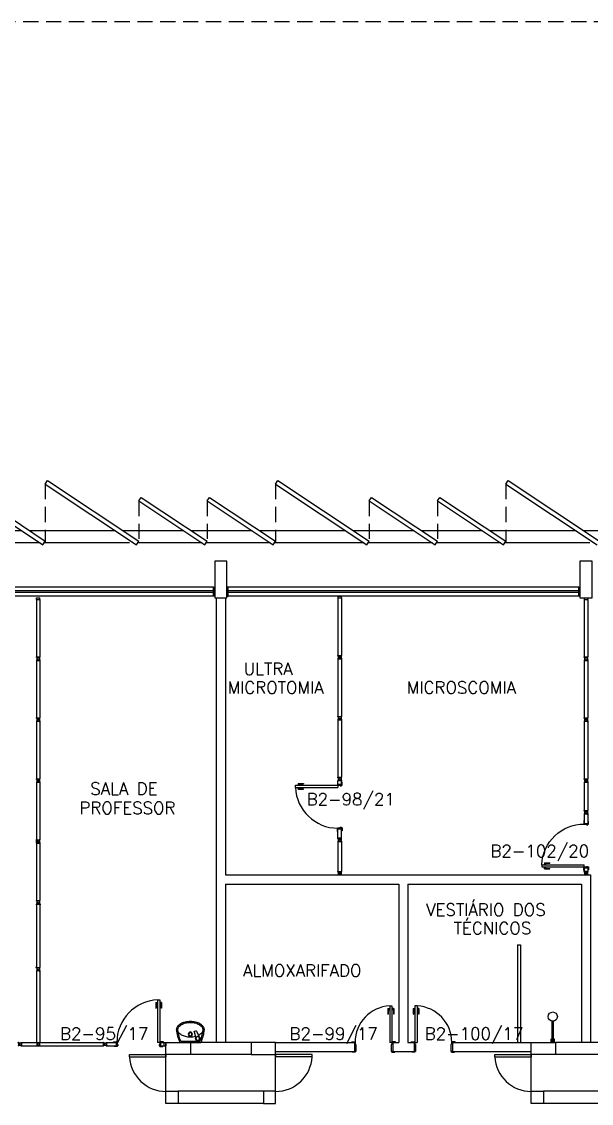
# Model space of a CAD drawing. Header units: millimetres. Extents: x 2090 to 2270, y 1357 to 1514.
# Drawn here: x 2185.49 to 2194.85, y 1431.9 to 1449.66 of the extents above; entities that cross this region are included whole.
import ezdxf

# ---------------------------------------------------------------- set-up
doc = ezdxf.new("R2010")
doc.units = ezdxf.units.MM
doc.linetypes.add('HIDDEN', pattern=[0.375, 0.25, -0.125])
for name, color, linetype in [('ALV', 2, 'Continuous'), ('DIV', 2, 'Continuous'), ('DIV2', 2, 'Continuous'), ('ENDEREÇO', 2, 'Continuous'), ('ESTR', 3, 'Continuous'), ('JANELA', 1, 'Continuous'), ('MACANETA', 2, 'Continuous'), ('MARCO', 3, 'Continuous'), ('PEÇAS', 1, 'Continuous'), ('PISO', 1, 'Continuous'), ('PORTA', 2, 'Continuous'), ('PROJ', 1, 'HIDDEN'), ('TEXTO', 2, 'Continuous')]:
    doc.layers.add(name, color=color, linetype=linetype)
doc.styles.add('UNB1-100', font='simplex.shx', dxfattribs={"height": 0.2})

# ---------------------------------------------------------------- blocks, each defined once
blk = doc.blocks.new('MTT')
for p, q in [((-0.029, 0.018), (-0.029, 0.029)), ((-0.019, 0.029), (-0.029, 0.029)), ((-0.024, 0.018), (-0.029, 0.018)), ((-0.024, 0.018), (-0.024, -0.019)), ((-0.019, 0.024), (-0.019, 0.029)), ((-0.019, 0.024), (0.018, 0.024)), ((-0.005, 0), (0.005, 0)), ((0, -0.005), (0, 0.005)), ((0.018, 0.024), (0.018, 0.029)), ((0.018, 0.029), (0.029, 0.029)), ((0.024, 0.018), (0.029, 0.018)), ((0.024, 0.018), (0.024, -0.019)), ((0.029, 0.018), (0.029, 0.029)), ((-0.029, -0.019), (-0.024, -0.019)), ((-0.029, -0.019), (-0.029, -0.029)), ((-0.019, -0.029), (-0.029, -0.029)), ((0.018, -0.024), (-0.019, -0.024)), ((-0.019, -0.024), (-0.019, -0.029)), ((0.018, -0.024), (0.018, -0.029)), ((0.018, -0.029), (0.029, -0.029)), ((0.029, -0.019), (0.024, -0.019)), ((0.029, -0.019), (0.029, -0.029))]:
    blk.add_line(p, q)
blk = doc.blocks.new('IMTT')
for p, q in [((-0.005, 0), (0.005, 0)), ((0.029, 0.029), (0, 0.029)), ((0, -0.028), (0, 0.029)), ((0.029, -0.028), (0, -0.028))]:
    blk.add_line(p, q)
blk = doc.blocks.new('DIV10')
for p, q in [((-0.0051, 0), (0.0051, 0)), ((0, -0.0051), (0, 0.0051)), ((0.0285, 0.0285), (0.9715, 0.0285)), ((0.0285, -0.0285), (0.0285, 0.0285)), ((0.9715, -0.0285), (0.9715, 0.0285)), ((0.9949, 0), (1.0051, 0)), ((1, -0.0051), (1, 0.0051)), ((0.0285, -0.0285), (0.9715, -0.0285))]:
    blk.add_line(p, q)
blk = doc.blocks.new('DOOR-60')
at = {"layer": 'MACANETA', "color": 1}
for p, q in [((-0.08, -0.555), (-0.08, -0.465)), ((-0.08, -0.465), (-0.075, -0.465)), ((-0.075, -0.555), (-0.075, -0.465)), ((-0.053, -0.528), (-0.05, -0.528)), ((-0.053, -0.563), (-0.053, -0.528)), ((-0.012, -0.528), (-0.015, -0.528)), ((-0.012, -0.563), (-0.012, -0.528)), ((0.01, -0.555), (0.01, -0.465)), ((0.015, -0.465), (0.01, -0.465)), ((0.015, -0.555), (0.015, -0.465)), ((-0.08, -0.555), (-0.053, -0.555)), ((-0.075, -0.535), (-0.053, -0.535)), ((-0.053, -0.563), (-0.05, -0.563)), ((-0.012, -0.563), (-0.015, -0.563)), ((0.01, -0.535), (-0.012, -0.535)), ((0.015, -0.555), (-0.012, -0.555))]:
    blk.add_line(p, q, dxfattribs=at)
at = {"layer": 'PORTA'}
for p, q in [((-0.05, -0.6), (-0.05, 0)), ((-0.015, 0), (-0.05, 0)), ((-0.015, -0.6), (-0.015, 0)), ((-0.05, -0.6), (-0.015, -0.6))]:
    blk.add_line(p, q, dxfattribs=at)
at = {"layer": 'PORTA', "color": 1}
blk.add_arc((-0.02, 0), 0.6, 180, 267.134, dxfattribs=at)
blk = doc.blocks.new('DOOR60')
at = {"layer": 'MACANETA', "color": 1}
for p, q in [((-0.015, -0.465), (-0.01, -0.465)), ((-0.015, -0.555), (-0.015, -0.465)), ((-0.01, -0.555), (-0.01, -0.465)), ((0.012, -0.563), (0.012, -0.528)), ((0.012, -0.528), (0.015, -0.528)), ((0.053, -0.528), (0.05, -0.528)), ((0.053, -0.563), (0.053, -0.528)), ((0.08, -0.465), (0.075, -0.465)), ((0.075, -0.555), (0.075, -0.465)), ((0.08, -0.555), (0.08, -0.465)), ((-0.015, -0.555), (0.012, -0.555)), ((-0.01, -0.535), (0.012, -0.535)), ((0.012, -0.563), (0.015, -0.563)), ((0.053, -0.563), (0.05, -0.563)), ((0.075, -0.535), (0.053, -0.535)), ((0.08, -0.555), (0.053, -0.555))]:
    blk.add_line(p, q, dxfattribs=at)
at = {"layer": 'PORTA'}
for p, q in [((0.015, -0.6), (0.015, 0)), ((0.015, 0), (0.05, 0)), ((0.05, -0.6), (0.05, 0)), ((0.05, -0.6), (0.015, -0.6))]:
    blk.add_line(p, q, dxfattribs=at)
at = {"layer": 'PORTA', "color": 1}
blk.add_arc((0.02, 0), 0.6, 272.866, 0, dxfattribs=at)
blk = doc.blocks.new('CHUV-P')
for p, q in [((-0.06, 0.01), (-0.351, 0.01)), ((-0.06, -0.02), (-0.06, 0.02)), ((-0.02, 0.015), (-0.06, 0.015)), ((-0.02, 0.005), (-0.06, 0.005)), ((-0.055, 0.025), (0, 0.025)), ((-0.02, 0.025), (-0.02, -0.025)), ((0, 0.025), (0, -0.025)), ((-0.06, -0.01), (-0.351, -0.01)), ((-0.02, -0.005), (-0.06, -0.005)), ((-0.02, -0.015), (-0.06, -0.015)), ((-0.02, -0.025), (-0.055, -0.025)), ((0, -0.025), (-0.02, -0.025))]:
    blk.add_line(p, q)
blk.add_circle((-0.425, 0), 0.075)
for centre, start, end in [((-0.055, 0.02), 90, 180), ((-0.055, -0.02), 180, 270)]:
    blk.add_arc(centre, 0.005, start, end)
blk = doc.blocks.new('DOOR70')
at = {"layer": 'MACANETA', "color": 1}
for p, q in [((-0.015, -0.565), (-0.01, -0.565)), ((-0.015, -0.655), (-0.015, -0.565)), ((-0.015, -0.655), (0.012, -0.655)), ((-0.01, -0.655), (-0.01, -0.565)), ((-0.01, -0.635), (0.012, -0.635)), ((0.012, -0.663), (0.012, -0.628)), ((0.012, -0.628), (0.015, -0.628)), ((0.012, -0.663), (0.015, -0.663)), ((0.053, -0.628), (0.05, -0.628)), ((0.053, -0.663), (0.05, -0.663)), ((0.053, -0.663), (0.053, -0.628)), ((0.075, -0.635), (0.053, -0.635)), ((0.08, -0.655), (0.053, -0.655)), ((0.08, -0.565), (0.075, -0.565)), ((0.075, -0.655), (0.075, -0.565)), ((0.08, -0.655), (0.08, -0.565))]:
    blk.add_line(p, q, dxfattribs=at)
at = {"layer": 'PORTA'}
for p, q in [((0.015, -0.7), (0.015, 0)), ((0.015, 0), (0.05, 0)), ((0.05, -0.7), (0.05, 0)), ((0.05, -0.7), (0.015, -0.7))]:
    blk.add_line(p, q, dxfattribs=at)
at = {"layer": 'PORTA', "color": 1}
blk.add_arc((0.02, 0), 0.7, 272.4563, 0, dxfattribs=at)
blk = doc.blocks.new('LAVAT-P')
for p, q in [((-0.17, 0), (0.17, 0)), ((-0.157, -0.02), (0.157, -0.02)), ((0.063, -0.173), (0.094, -0.055)), ((0.102, -0.187), (0.151, -0.074)), ((0.069, -0.185), (0.09, -0.192))]:
    blk.add_line(p, q)
for points in [[(0.083, -0.096, 0.121735), (-0.082, -0.096, 0.073747), (-0.145, -0.122, 0.106861), (-0.192, -0.165, 0.153587), (-0.205, -0.208, 0.153587)], [(-0.205, -0.208, 0.153587), (-0.192, -0.251, 0.106861), (-0.145, -0.294, 0.073747), (-0.082, -0.32, 0.060305), (0, -0.329, 0.060305), (0.082, -0.32, 0.073747), (0.145, -0.294, 0.106861), (0.192, -0.251, 0.153587), (0.205, -0.208, 0.153587), (0.192, -0.165, 0.106861), (0.145, -0.122, 0.014792), (0.133, -0.115, 0.039243)], [(-0.225, -0.214, 0.136108), (-0.208, -0.262, 0.106861), (-0.155, -0.311, 0.073747), (-0.087, -0.339, 0.060305), (0, -0.349, 0.060305), (0.087, -0.339, 0.073747), (0.155, -0.311, 0.106861), (0.208, -0.262, 0.136108), (0.225, -0.214, 0.062982)]]:
    blk.add_lwpolyline(points, format="xyb")
for centre, radius in [((0, -0.135), 0.0347), ((0, -0.135), 0.0265), ((0.122, -0.065), 0.03)]:
    blk.add_circle(centre, radius)
for centre, radius, start, end in [((0.376, -0.254), 0.602, 155.0201, 176.1902), ((-0.376, -0.254), 0.602, 3.8098, 24.9799), ((0.376, -0.254), 0.582, 156.2686, 173.4578), ((0.073, -0.176), 0.01, 165.2139, 250.8603), ((0.122, -0.065), 0.0361, 302.4689, 199.2518), ((-0.376, -0.254), 0.582, 6.5422, 23.7314), ((0.093, -0.183), 0.01, 250.8603, 336.5068)]:
    blk.add_arc(centre, radius, start, end)

msp = doc.modelspace()

# ---------------------------------------------------------------- linework, layer by layer
at = {"layer": 'ALV'}
for p, q in [((2185.87524, 1442.06425), (2185.91395, 1442.12258)), ((2185.91395, 1442.12258), (2187.41375, 1441.12729)), ((2189.65724, 1442.06425), (2189.69595, 1442.12258)), ((2189.69595, 1442.12258), (2191.19575, 1441.12729)), ((2193.43924, 1442.06425), (2193.47795, 1442.12258)), ((2193.47795, 1442.12258), (2194.97775, 1441.12729)), ((2185.87524, 1442.06425), (2187.37505, 1441.06897)), ((2189.65724, 1442.06425), (2191.15705, 1441.06897)), ((2193.43924, 1442.06425), (2194.93905, 1441.06897)), ((2184.75365, 1441.78778), (2185.83684, 1441.06897)), ((2184.79235, 1441.84611), (2185.87554, 1441.12729)), ((2187.41345, 1441.78778), (2187.45216, 1441.84611)), ((2187.41345, 1441.78778), (2188.49664, 1441.06897)), ((2187.45216, 1441.84611), (2188.53535, 1441.12729)), ((2188.53535, 1441.78778), (2188.57405, 1441.84611)), ((2188.53535, 1441.78778), (2189.61854, 1441.06897)), ((2188.57405, 1441.84611), (2189.65724, 1441.12729)), ((2191.19575, 1441.78778), (2191.23446, 1441.84611)), ((2191.19575, 1441.78778), (2192.27894, 1441.06897)), ((2191.23446, 1441.84611), (2192.31765, 1441.12729)), ((2192.31765, 1441.78778), (2192.35635, 1441.84611)), ((2192.31765, 1441.78778), (2193.40084, 1441.06897)), ((2192.35635, 1441.84611), (2193.43954, 1441.12729)), ((2185.83684, 1441.06897), (2185.87554, 1441.12729)), ((2187.37505, 1441.06897), (2187.41375, 1441.12729)), ((2188.49664, 1441.06897), (2188.53535, 1441.12729)), ((2189.61854, 1441.06897), (2189.65724, 1441.12729)), ((2191.15705, 1441.06897), (2191.19575, 1441.12729)), ((2192.27894, 1441.06897), (2192.31765, 1441.12729)), ((2193.40084, 1441.06897), (2193.43954, 1441.12729)), ((2188.68335, 1440.19813), (2188.68335, 1432.89813)), ((2188.83335, 1440.19813), (2188.83335, 1435.64813)), ((2188.83335, 1435.64813), (2194.83335, 1435.64813)), ((2194.83335, 1435.64813), (2194.83335, 1432.89813)), ((2188.83335, 1435.49813), (2191.68335, 1435.49813)), ((2188.83335, 1435.49813), (2188.83335, 1432.89813)), ((2191.68335, 1435.49813), (2191.68335, 1432.89813)), ((2191.83335, 1435.49813), (2191.83335, 1432.89813)), ((2191.83335, 1435.49813), (2194.68335, 1435.49813)), ((2194.68335, 1435.49813), (2194.68335, 1432.89813)), ((2189.25835, 1432.89813), (2188.25835, 1432.89813)), ((2189.65835, 1432.89813), (2190.95335, 1432.89813)), ((2190.95335, 1432.89813), (2190.95335, 1432.74813)), ((2191.58335, 1432.89813), (2191.58335, 1432.74813)), ((2191.58335, 1432.89813), (2191.68335, 1432.89813)), ((2191.83335, 1432.89813), (2191.93335, 1432.89813)), ((2191.93335, 1432.89813), (2191.93335, 1432.74813)), ((2192.56335, 1432.89813), (2192.56335, 1432.74813)), ((2192.56335, 1432.89813), (2193.85835, 1432.89813)), ((2195.25835, 1432.89813), (2194.25835, 1432.89813)), ((2189.25835, 1432.69813), (2188.25835, 1432.69813)), ((2189.65835, 1432.74813), (2190.95335, 1432.74813)), ((2191.58335, 1432.74813), (2191.93335, 1432.74813)), ((2192.56335, 1432.74813), (2193.85835, 1432.74813)), ((2195.25835, 1432.69813), (2194.25835, 1432.69813)), ((2189.45835, 1432.09813), (2188.05835, 1432.09813)), ((2195.45835, 1432.09813), (2194.05835, 1432.09813)), ((2189.45835, 1431.89813), (2188.05835, 1431.89813)), ((2195.45835, 1431.89813), (2194.05835, 1431.89813))]:
    msp.add_line(p, q, dxfattribs=at)
at = {"layer": 'DIV2', "color": 1}
for p, q in [((2194.65835, 1440.22313), (2194.63835, 1440.22313)), ((2185.72785, 1436.22663), (2185.72785, 1436.16963)), ((2185.72985, 1436.21463), (2185.72985, 1436.18163)), ((2185.73485, 1436.18163), (2185.72985, 1436.18163)), ((2185.73485, 1436.17963), (2185.72985, 1436.17963)), ((2185.73485, 1436.17963), (2185.73485, 1436.18163)), ((2185.76345, 1436.19813), (2185.75325, 1436.19813)), ((2185.75835, 1436.20323), (2185.75835, 1436.19303)), ((2193.63335, 1434.49813), (2193.68335, 1434.49813)), ((2193.63335, 1434.49813), (2193.63335, 1432.89813)), ((2193.68335, 1434.49813), (2193.68335, 1432.89813))]:
    msp.add_line(p, q, dxfattribs=at)
at = {"layer": 'DIV2'}
for p, q in [((2190.67335, 1437.18063), (2190.67335, 1437.13063)), ((2190.68335, 1437.18063), (2190.67335, 1437.18063)), ((2190.74035, 1437.19463), (2190.68335, 1437.19463)), ((2190.68335, 1437.13563), (2190.68335, 1437.19463)), ((2190.68335, 1437.13563), (2190.68335, 1437.13063)), ((2190.68335, 1437.13563), (2190.74035, 1437.13563)), ((2190.71695, 1437.22313), (2190.70675, 1437.22313)), ((2190.71185, 1437.21803), (2190.71185, 1437.22823)), ((2190.74035, 1437.13563), (2190.74035, 1437.19463)), ((2190.75035, 1437.17063), (2190.74035, 1437.17063)), ((2190.74035, 1437.13563), (2190.74035, 1437.12063)), ((2190.75035, 1437.12063), (2190.75035, 1437.17063)), ((2194.72985, 1437.16963), (2194.72985, 1436.70513)), ((2194.72985, 1437.16963), (2194.78685, 1437.16963)), ((2194.75325, 1437.19813), (2194.76345, 1437.19813)), ((2194.75835, 1437.20323), (2194.75835, 1437.19303)), ((2194.78685, 1437.16963), (2194.78685, 1436.70513)), ((2190.67335, 1437.13063), (2190.68335, 1437.13063)), ((2190.68335, 1437.13063), (2190.68335, 1437.12063)), ((2190.68335, 1437.12063), (2190.71835, 1437.12063)), ((2190.71835, 1437.12063), (2190.71835, 1437.11063)), ((2190.71835, 1437.11063), (2190.74035, 1437.11063)), ((2190.74035, 1437.12063), (2190.75035, 1437.12063)), ((2190.74035, 1437.11063), (2190.74035, 1437.12063)), ((2194.72985, 1436.70513), (2194.78685, 1436.70513)), ((2194.78685, 1436.64813), (2194.72985, 1436.64813)), ((2194.72985, 1436.64813), (2194.72985, 1436.49413)), ((2194.75325, 1436.67663), (2194.76345, 1436.67663)), ((2194.76345, 1436.67663), (2194.75325, 1436.67663)), ((2194.75835, 1436.68173), (2194.75835, 1436.67153)), ((2194.75835, 1436.68173), (2194.75835, 1436.67153)), ((2194.78685, 1436.64813), (2194.78685, 1436.49413)), ((2190.71835, 1436.43063), (2190.74035, 1436.43063)), ((2190.71835, 1436.42063), (2190.71835, 1436.43063)), ((2190.74035, 1436.43063), (2190.74035, 1436.42063)), ((2194.71985, 1436.53913), (2194.71985, 1436.48913)), ((2194.72985, 1436.53913), (2194.71985, 1436.53913)), ((2194.71985, 1436.48913), (2194.72985, 1436.48913)), ((2194.72985, 1436.49413), (2194.72985, 1436.48913)), ((2194.72985, 1436.49413), (2194.78685, 1436.49413)), ((2194.72985, 1436.48913), (2194.72985, 1436.47913)), ((2194.72985, 1436.47913), (2194.76485, 1436.47913)), ((2194.76485, 1436.47913), (2194.76485, 1436.46913)), ((2194.76485, 1436.46913), (2194.78685, 1436.46913)), ((2194.79685, 1436.52913), (2194.78685, 1436.52913)), ((2194.78685, 1436.49413), (2194.78685, 1436.47913)), ((2194.78685, 1436.47913), (2194.79685, 1436.47913)), ((2194.78685, 1436.46913), (2194.78685, 1436.47913)), ((2194.79685, 1436.47913), (2194.79685, 1436.52913)), ((2190.67335, 1436.41063), (2190.68335, 1436.41063)), ((2190.67335, 1436.36063), (2190.67335, 1436.41063)), ((2190.68335, 1436.36063), (2190.67335, 1436.36063)), ((2190.68335, 1436.42063), (2190.71835, 1436.42063)), ((2190.68335, 1436.41063), (2190.68335, 1436.42063)), ((2190.68335, 1436.40563), (2190.68335, 1436.41063)), ((2190.68335, 1436.25163), (2190.68335, 1436.40563)), ((2190.68335, 1436.40563), (2190.74035, 1436.40563)), ((2190.74035, 1436.25163), (2190.68335, 1436.25163)), ((2190.74035, 1436.40563), (2190.74035, 1436.42063)), ((2190.74035, 1436.42063), (2190.75035, 1436.42063)), ((2190.74035, 1436.25163), (2190.74035, 1436.40563)), ((2190.75035, 1436.37063), (2190.74035, 1436.37063)), ((2190.75035, 1436.42063), (2190.75035, 1436.37063)), ((2190.68335, 1436.19463), (2190.68335, 1435.70513)), ((2190.68335, 1436.19463), (2190.74035, 1436.19463)), ((2190.70675, 1436.22313), (2190.71695, 1436.22313)), ((2190.71695, 1436.22313), (2190.70675, 1436.22313)), ((2190.71185, 1436.22823), (2190.71185, 1436.21803)), ((2190.71185, 1436.21803), (2190.71185, 1436.22823)), ((2190.74035, 1436.19463), (2190.74035, 1435.70513)), ((2194.71985, 1435.76913), (2194.72985, 1435.76913)), ((2194.71985, 1435.71913), (2194.71985, 1435.76913)), ((2194.72985, 1435.71913), (2194.71985, 1435.71913)), ((2194.72985, 1435.77913), (2194.76485, 1435.77913)), ((2194.72985, 1435.76913), (2194.72985, 1435.77913)), ((2194.72985, 1435.76413), (2194.72985, 1435.76913)), ((2194.72985, 1435.76413), (2194.72985, 1435.70513)), ((2194.72985, 1435.76413), (2194.78685, 1435.76413)), ((2194.76485, 1435.78913), (2194.78685, 1435.78913)), ((2194.76485, 1435.77913), (2194.76485, 1435.78913)), ((2194.78685, 1435.78913), (2194.78685, 1435.77913)), ((2194.78685, 1435.76413), (2194.78685, 1435.77913)), ((2194.78685, 1435.77913), (2194.79685, 1435.77913)), ((2194.78685, 1435.76413), (2194.78685, 1435.70513)), ((2194.79685, 1435.72913), (2194.78685, 1435.72913)), ((2194.79685, 1435.77913), (2194.79685, 1435.72913)), ((2190.68335, 1435.70513), (2190.74035, 1435.70513)), ((2190.70675, 1435.67663), (2190.71695, 1435.67663)), ((2190.71185, 1435.68173), (2190.71185, 1435.67153)), ((2194.78685, 1435.70513), (2194.72985, 1435.70513)), ((2194.76345, 1435.67663), (2194.75325, 1435.67663)), ((2194.75835, 1435.68173), (2194.75835, 1435.67153)), ((2185.75325, 1435.19813), (2185.76345, 1435.19813)), ((2185.75835, 1435.20323), (2185.75835, 1435.19303)), ((2185.72785, 1435.16963), (2185.72785, 1435.15525)), ((2185.72785, 1435.16963), (2185.73985, 1435.16963)), ((2185.72985, 1435.15525), (2185.72785, 1435.15525)), ((2185.72985, 1435.16763), (2185.72985, 1434.12857)), ((2185.72985, 1435.16763), (2185.78685, 1435.16763)), ((2185.73985, 1435.17463), (2185.73985, 1435.16963)), ((2185.74185, 1435.17463), (2185.73985, 1435.17463)), ((2185.74185, 1435.17463), (2185.74185, 1435.16963)), ((2185.74185, 1435.16963), (2185.77485, 1435.16963)), ((2185.77485, 1435.17463), (2185.77485, 1435.16963)), ((2185.77685, 1435.17463), (2185.77485, 1435.17463)), ((2185.77685, 1435.17463), (2185.77685, 1435.16963)), ((2185.77685, 1435.16963), (2185.78885, 1435.16963)), ((2185.78685, 1435.16763), (2185.78685, 1434.12857)), ((2185.78885, 1435.15525), (2185.78685, 1435.15525)), ((2185.78885, 1435.16963), (2185.78885, 1435.15525)), ((2185.72785, 1434.12657), (2185.72785, 1434.14096)), ((2185.72985, 1434.14096), (2185.72785, 1434.14096)), ((2185.72785, 1434.12657), (2185.73985, 1434.12657)), ((2185.72985, 1434.12857), (2185.78685, 1434.12857)), ((2185.73985, 1434.12157), (2185.73985, 1434.12657)), ((2185.74185, 1434.12157), (2185.73985, 1434.12157)), ((2185.74185, 1434.12157), (2185.74185, 1434.12657)), ((2185.74185, 1434.12657), (2185.77485, 1434.12657)), ((2185.77485, 1434.12157), (2185.77485, 1434.12657)), ((2185.77685, 1434.12157), (2185.77485, 1434.12157)), ((2185.77685, 1434.12157), (2185.77685, 1434.12657)), ((2185.77685, 1434.12657), (2185.78885, 1434.12657)), ((2185.78885, 1434.14096), (2185.78685, 1434.14096)), ((2185.78885, 1434.12657), (2185.78885, 1434.14096)), ((2185.72985, 1434.06957), (2185.72985, 1432.90007)), ((2185.75325, 1434.09807), (2185.76345, 1434.09807)), ((2185.75835, 1434.10317), (2185.75835, 1434.09297)), ((2185.78685, 1434.06957), (2185.78685, 1432.90007)), ((2185.48685, 1432.89813), (2186.82985, 1432.89813)), ((2185.48685, 1432.84113), (2185.48685, 1432.89813)), ((2186.82985, 1432.88813), (2186.82985, 1432.89813)), ((2186.83985, 1432.89813), (2186.82985, 1432.89813)), ((2186.82985, 1432.84113), (2186.82985, 1432.89813)), ((2186.83485, 1432.88813), (2186.82985, 1432.88813)), ((2186.83485, 1432.88813), (2186.83485, 1432.85113)), ((2186.83985, 1432.89313), (2186.83985, 1432.89813)), ((2186.83985, 1432.89313), (2186.87685, 1432.89313)), ((2186.85835, 1432.86453), (2186.85835, 1432.87473)), ((2186.85835, 1432.86453), (2186.85835, 1432.87473)), ((2186.85835, 1432.86469), (2186.85835, 1432.87457)), ((2186.87685, 1432.89313), (2186.87685, 1432.89813)), ((2186.87685, 1432.89813), (2186.88685, 1432.89813)), ((2186.88185, 1432.88813), (2186.88685, 1432.88813)), ((2186.88185, 1432.88813), (2186.88185, 1432.85113)), ((2186.88685, 1432.88813), (2186.88685, 1432.89813)), ((2186.88685, 1432.84113), (2186.88685, 1432.89813)), ((2186.88685, 1432.89813), (2187.04085, 1432.89813)), ((2186.99585, 1432.90813), (2187.04585, 1432.90813)), ((2186.99585, 1432.89813), (2186.99585, 1432.90813)), ((2187.04085, 1432.89813), (2187.04585, 1432.89813)), ((2187.04085, 1432.89813), (2187.04085, 1432.84113)), ((2187.04585, 1432.90813), (2187.04585, 1432.89813)), ((2187.04585, 1432.89813), (2187.05585, 1432.89813)), ((2187.05585, 1432.89813), (2187.05585, 1432.86313)), ((2187.75585, 1432.89813), (2187.75585, 1432.86313)), ((2187.76585, 1432.89813), (2187.75585, 1432.89813)), ((2187.76585, 1432.90813), (2187.76585, 1432.89813)), ((2187.81585, 1432.90813), (2187.76585, 1432.90813)), ((2187.77085, 1432.89813), (2187.76585, 1432.89813)), ((2187.77085, 1432.89813), (2187.82985, 1432.89813)), ((2187.77085, 1432.89813), (2187.77085, 1432.84113)), ((2187.81585, 1432.89813), (2187.81585, 1432.90813)), ((2187.82985, 1432.84113), (2187.82985, 1432.89813)), ((2187.85835, 1432.86453), (2187.85835, 1432.87473)), ((2185.48685, 1432.84113), (2186.82985, 1432.84113)), ((2186.82985, 1432.85113), (2186.83485, 1432.85113)), ((2186.82985, 1432.85113), (2186.82985, 1432.84113)), ((2186.83985, 1432.84113), (2186.82985, 1432.84113)), ((2186.87685, 1432.84613), (2186.83985, 1432.84613)), ((2186.83985, 1432.84613), (2186.83985, 1432.84113)), ((2186.85325, 1432.86963), (2186.86345, 1432.86963)), ((2186.85325, 1432.86963), (2186.86345, 1432.86963)), ((2186.85341, 1432.86963), (2186.86329, 1432.86963)), ((2186.87685, 1432.84613), (2186.87685, 1432.84113)), ((2186.87685, 1432.84113), (2186.88685, 1432.84113)), ((2186.88685, 1432.85113), (2186.88185, 1432.85113)), ((2186.88685, 1432.85113), (2186.88685, 1432.84113)), ((2186.88685, 1432.84113), (2187.04085, 1432.84113)), ((2187.00585, 1432.83113), (2187.00585, 1432.84113)), ((2187.05585, 1432.83113), (2187.00585, 1432.83113)), ((2187.04085, 1432.84113), (2187.05585, 1432.84113)), ((2187.05585, 1432.86313), (2187.06585, 1432.86313)), ((2187.05585, 1432.84113), (2187.05585, 1432.83113)), ((2187.06585, 1432.84113), (2187.05585, 1432.84113)), ((2187.06585, 1432.86313), (2187.06585, 1432.84113)), ((2187.74585, 1432.86313), (2187.74585, 1432.84113)), ((2187.75585, 1432.86313), (2187.74585, 1432.86313)), ((2187.74585, 1432.84113), (2187.75585, 1432.84113)), ((2187.77085, 1432.84113), (2187.75585, 1432.84113)), ((2187.75585, 1432.84113), (2187.75585, 1432.83113)), ((2187.75585, 1432.83113), (2187.80585, 1432.83113)), ((2187.77085, 1432.84113), (2187.82985, 1432.84113)), ((2187.80585, 1432.83113), (2187.80585, 1432.84113)), ((2187.85325, 1432.86963), (2187.86345, 1432.86963))]:
    msp.add_line(p, q, dxfattribs=at)
at = {"layer": 'ESTR'}
for points in [[(2188.85835, 1440.19813), (2188.85835, 1440.79813), (2188.65835, 1440.79813), (2188.65835, 1440.19813)], [(2194.85835, 1440.19813), (2194.85835, 1440.79813), (2194.65835, 1440.79813), (2194.65835, 1440.19813)], [(2188.25835, 1432.89813), (2188.25835, 1432.69813), (2187.85835, 1432.69813), (2187.85835, 1432.89813)], [(2189.25835, 1432.89813), (2189.25835, 1432.69813), (2189.65835, 1432.69813), (2189.65835, 1432.89813)], [(2194.25835, 1432.89813), (2194.25835, 1432.69813), (2193.85835, 1432.69813), (2193.85835, 1432.89813)], [(2188.05835, 1432.09813), (2188.05835, 1431.89813), (2187.85835, 1431.89813), (2187.85835, 1432.09813)], [(2189.45835, 1432.09813), (2189.45835, 1431.89813), (2189.65835, 1431.89813), (2189.65835, 1432.09813)], [(2194.05835, 1432.09813), (2194.05835, 1431.89813), (2193.85835, 1431.89813), (2193.85835, 1432.09813)]]:
    msp.add_lwpolyline(points, close=True, dxfattribs=at)
at = {"layer": 'JANELA'}
for p, q in [((2188.63835, 1440.37313), (2182.87835, 1440.37313)), ((2194.63835, 1440.37313), (2188.87835, 1440.37313)), ((2188.63835, 1440.31313), (2182.87835, 1440.31313)), ((2188.63835, 1440.28313), (2182.87835, 1440.28313)), ((2188.63835, 1440.22313), (2182.87835, 1440.22313)), ((2194.63835, 1440.31313), (2188.87835, 1440.31313)), ((2194.63835, 1440.28313), (2188.87835, 1440.28313)), ((2194.63835, 1440.22313), (2188.87835, 1440.22313))]:
    msp.add_line(p, q, dxfattribs=at)
at = {"layer": 'JANELA', "color": 2}
for p, q in [((2188.63835, 1440.22313), (2188.63835, 1440.37313)), ((2188.63835, 1440.37313), (2188.65835, 1440.37313)), ((2188.65835, 1440.22313), (2188.65835, 1440.37313)), ((2188.85835, 1440.37313), (2188.85835, 1440.22313)), ((2188.87835, 1440.37313), (2188.85835, 1440.37313)), ((2188.87835, 1440.22313), (2188.87835, 1440.37313)), ((2194.63835, 1440.22313), (2194.63835, 1440.37313)), ((2194.63835, 1440.37313), (2194.65835, 1440.37313)), ((2194.65835, 1440.22313), (2194.65835, 1440.37313)), ((2188.65835, 1440.22313), (2188.63835, 1440.22313)), ((2188.85835, 1440.22313), (2188.87835, 1440.22313))]:
    msp.add_line(p, q, dxfattribs=at)
at = {"layer": 'MARCO'}
for p, q in [((2190.90835, 1432.89813), (2190.90835, 1432.90813)), ((2190.90835, 1432.90813), (2190.95835, 1432.90813)), ((2190.95335, 1432.89813), (2190.95835, 1432.89813)), ((2190.95835, 1432.90813), (2190.95835, 1432.89813)), ((2190.95835, 1432.89813), (2190.96835, 1432.89813)), ((2190.96835, 1432.89813), (2190.96835, 1432.86313)), ((2191.57835, 1432.89813), (2191.56835, 1432.89813)), ((2191.56835, 1432.89813), (2191.56835, 1432.86313)), ((2191.62835, 1432.90813), (2191.57835, 1432.90813)), ((2191.57835, 1432.90813), (2191.57835, 1432.89813)), ((2191.58335, 1432.89813), (2191.57835, 1432.89813)), ((2191.62835, 1432.89813), (2191.62835, 1432.90813)), ((2191.88835, 1432.89813), (2191.88835, 1432.90813)), ((2191.88835, 1432.90813), (2191.93835, 1432.90813)), ((2191.93335, 1432.89813), (2191.93835, 1432.89813)), ((2191.93835, 1432.90813), (2191.93835, 1432.89813)), ((2191.93835, 1432.89813), (2191.94835, 1432.89813)), ((2191.94835, 1432.89813), (2191.94835, 1432.86313)), ((2192.55835, 1432.89813), (2192.54835, 1432.89813)), ((2192.54835, 1432.89813), (2192.54835, 1432.86313)), ((2192.60835, 1432.90813), (2192.55835, 1432.90813)), ((2192.55835, 1432.90813), (2192.55835, 1432.89813)), ((2192.56335, 1432.89813), (2192.55835, 1432.89813)), ((2192.60835, 1432.89813), (2192.60835, 1432.90813)), ((2190.91835, 1432.73813), (2190.91835, 1432.74813)), ((2190.96835, 1432.73813), (2190.91835, 1432.73813)), ((2190.95335, 1432.74813), (2190.96835, 1432.74813)), ((2190.96835, 1432.86313), (2190.97835, 1432.86313)), ((2190.97835, 1432.74813), (2190.96835, 1432.74813)), ((2190.96835, 1432.74813), (2190.96835, 1432.73813)), ((2190.97835, 1432.86313), (2190.97835, 1432.74813)), ((2191.56835, 1432.86313), (2191.55835, 1432.86313)), ((2191.55835, 1432.86313), (2191.55835, 1432.74813)), ((2191.55835, 1432.74813), (2191.56835, 1432.74813)), ((2191.56835, 1432.74813), (2191.56835, 1432.73813)), ((2191.58335, 1432.74813), (2191.56835, 1432.74813)), ((2191.56835, 1432.73813), (2191.61835, 1432.73813)), ((2191.61835, 1432.73813), (2191.61835, 1432.74813)), ((2191.89835, 1432.73813), (2191.89835, 1432.74813)), ((2191.94835, 1432.73813), (2191.89835, 1432.73813)), ((2191.93335, 1432.74813), (2191.94835, 1432.74813)), ((2191.94835, 1432.86313), (2191.95835, 1432.86313)), ((2191.95835, 1432.74813), (2191.94835, 1432.74813)), ((2191.94835, 1432.74813), (2191.94835, 1432.73813)), ((2191.95835, 1432.86313), (2191.95835, 1432.74813)), ((2192.54835, 1432.86313), (2192.53835, 1432.86313)), ((2192.53835, 1432.86313), (2192.53835, 1432.74813)), ((2192.53835, 1432.74813), (2192.54835, 1432.74813)), ((2192.54835, 1432.74813), (2192.54835, 1432.73813)), ((2192.56335, 1432.74813), (2192.54835, 1432.74813)), ((2192.54835, 1432.73813), (2192.59835, 1432.73813)), ((2192.59835, 1432.73813), (2192.59835, 1432.74813))]:
    msp.add_line(p, q, dxfattribs=at)
at = {"layer": 'PISO'}
for p, q in [((2185.49151, 1441.29813), (2184.49621, 1441.29813)), ((2187.02972, 1441.29813), (2185.61811, 1441.29813)), ((2188.15132, 1441.29813), (2187.15602, 1441.29813)), ((2189.27321, 1441.29813), (2188.27791, 1441.29813)), ((2190.81172, 1441.29813), (2189.39981, 1441.29813)), ((2191.93362, 1441.29813), (2190.93832, 1441.29813)), ((2193.05551, 1441.29813), (2192.06021, 1441.29813)), ((2194.59372, 1441.29813), (2193.18211, 1441.29813)), ((2195.71532, 1441.29813), (2194.72002, 1441.29813)), ((2185.79289, 1441.09813), (2184.73429, 1441.09813)), ((2187.25835, 1441.09813), (2185.85619, 1441.09813)), ((2188.4527, 1441.09813), (2187.3941, 1441.09813)), ((2189.57459, 1441.09813), (2188.516, 1441.09813)), ((2191.1131, 1441.09813), (2189.63789, 1441.09813)), ((2192.235, 1441.09813), (2191.1764, 1441.09813)), ((2193.35689, 1441.09813), (2192.29829, 1441.09813)), ((2194.82235, 1441.09813), (2193.42019, 1441.09813))]:
    msp.add_line(p, q, dxfattribs=at)
at = {"layer": 'PORTA'}
for p, q in [((2187.25835, 1432.69813), (2187.85835, 1432.69813)), ((2187.25835, 1432.66313), (2187.25835, 1432.69813)), ((2187.25835, 1432.66313), (2187.25835, 1432.69813)), ((2187.85835, 1432.69813), (2187.85835, 1432.66313)), ((2187.85835, 1432.69813), (2187.85835, 1432.66313)), ((2190.25836, 1432.69813), (2189.65835, 1432.69813)), ((2189.65835, 1432.69813), (2189.65835, 1432.66313)), ((2189.65835, 1432.69813), (2189.65835, 1432.66313)), ((2190.25836, 1432.66313), (2190.25836, 1432.69813)), ((2190.25836, 1432.66313), (2190.25836, 1432.69813)), ((2193.25835, 1432.69813), (2193.85835, 1432.69813)), ((2193.25835, 1432.66313), (2193.25835, 1432.69813)), ((2193.25835, 1432.66313), (2193.25835, 1432.69813)), ((2193.85835, 1432.69813), (2193.85835, 1432.66313)), ((2193.85835, 1432.69813), (2193.85835, 1432.66313)), ((2187.25835, 1432.66313), (2187.85835, 1432.66313)), ((2190.25836, 1432.66313), (2189.65835, 1432.66313)), ((2193.25835, 1432.66313), (2193.85835, 1432.66313))]:
    msp.add_line(p, q, dxfattribs=at)
at = {"layer": 'PORTA', "color": 2}
for p, q in [((2187.85835, 1432.09813), (2187.85835, 1432.69813)), ((2189.65835, 1432.09813), (2189.65835, 1432.69813)), ((2193.85835, 1432.09813), (2193.85835, 1432.69813))]:
    msp.add_line(p, q, dxfattribs=at)
at = {"layer": 'PORTA', "color": 1}
for centre, start, end in [((2187.85835, 1432.69313), 182.865991, 270), ((2189.65835, 1432.69313), 270, 357.134009), ((2193.85835, 1432.69313), 182.865991, 270)]:
    msp.add_arc(centre, 0.60001, start, end, dxfattribs=at)
at = {"layer": 'PROJ'}
msp.add_line((2144.63811, 1449.65586), (2199.0786, 1449.65586), dxfattribs=at)
at = {"layer": 'PROJ', "linetype": 'HIDDEN'}
for p, q in [((2185.87524, 1442.06425), (2185.87524, 1441.09813)), ((2189.65724, 1442.06425), (2189.65724, 1441.09813)), ((2193.43924, 1442.06425), (2193.43924, 1441.09813)), ((2187.41345, 1441.78778), (2187.41345, 1441.09813)), ((2188.53535, 1441.78778), (2188.53535, 1441.09813)), ((2191.19575, 1441.78778), (2191.19575, 1441.09813)), ((2192.31765, 1441.78778), (2192.31765, 1441.09813))]:
    msp.add_line(p, q, dxfattribs=at)

# ---------------------------------------------------------------- block references
at = {"layer": 'DIV'}
for p, rotation in [((2190.68335, 1437.13563), 270.0000000051447), ((2187.77085, 1432.89813), 180.0000000051447)]:
    msp.add_blockref('DOOR70', p, dxfattribs=dict(at, rotation=rotation))
at = {"layer": 'DIV', "extrusion": (0, 0, -1), "zscale": -1, "rotation": 90}
msp.add_blockref('DOOR70', (-2194.72985, 1435.76413), dxfattribs=at)
at = {"layer": 'DIV2', "color": 1, "rotation": 270}
for name, p in [('DIV10', (2185.75835, 1440.19813)), ('IMTT', (2185.75835, 1440.19813)), ('DIV10', (2190.71185, 1440.22313)), ('IMTT', (2190.71185, 1440.22313)), ('DIV10', (2194.75835, 1440.19813)), ('IMTT', (2194.75835, 1440.19813)), ('DIV10', (2185.75835, 1439.19813)), ('DIV10', (2190.71185, 1439.22313)), ('DIV10', (2194.75835, 1439.19813)), ('DIV10', (2185.75835, 1438.19813)), ('DIV10', (2190.71185, 1438.22313)), ('DIV10', (2194.75835, 1438.19813)), ('DIV10', (2185.75835, 1437.19813)), ('DIV10', (2185.75835, 1436.19813))]:
    msp.add_blockref(name, p, dxfattribs=at)
at = {"layer": 'DIV2', "color": 1}
for p in [(2185.75835, 1439.19813), (2190.71185, 1439.22313), (2194.75835, 1439.19813), (2185.75835, 1438.19813), (2190.71185, 1438.22313), (2194.75835, 1438.19813), (2185.75835, 1437.19813), (2185.75835, 1436.19813)]:
    msp.add_blockref('MTT', p, dxfattribs=at)
at = {"layer": 'DIV2'}
for p in [(2190.71185, 1437.22313), (2194.75835, 1437.19813), (2194.75835, 1436.67663), (2190.71185, 1436.22313), (2190.71185, 1435.67663), (2194.75835, 1435.67663), (2185.75835, 1435.19813), (2185.75835, 1434.09807), (2185.45835, 1432.86963), (2185.45835, 1432.86963), (2185.75835, 1432.86963)]:
    msp.add_blockref('MTT', p, dxfattribs=at)
at = {"layer": 'DIV2', "rotation": 180}
msp.add_blockref('IMTT', (2187.85835, 1432.86963), dxfattribs=at)
at = {"layer": 'PEÇAS', "color": 1, "xscale": -1, "rotation": 180}
msp.add_blockref('LAVAT-P', (2188.25835, 1432.89813), dxfattribs=at)
at = {"layer": 'PEÇAS', "color": 1, "rotation": 270}
msp.add_blockref('CHUV-P', (2194.21179, 1432.89813), dxfattribs=at)
at = {"layer": 'PORTA'}
for name, p, rotation in [('DOOR60', (2191.58335, 1432.89813), 180.0000000051441), ('DOOR-60', (2191.93335, 1432.89813), 180.0000000102888)]:
    msp.add_blockref(name, p, dxfattribs=dict(at, rotation=rotation))

# ---------------------------------------------------------------- texts
at = {"layer": 'ENDEREÇO', "style": 'UNB1-100'}
for s, p in [('B2-98/21', (2190.16835, 1436.79092)), ('B2-102/20', (2193.18835, 1435.94092)), ('B2-95/17', (2186.11835, 1432.94092)), ('B2-99/17', (2189.88835, 1432.94092)), ('B2-100/17', (2192.10835, 1432.94092))]:
    msp.add_text(s, height=0.2, dxfattribs=at).set_placement(p)
at = {"layer": 'TEXTO', "style": 'UNB1-100'}
for s, p in [('ULTRA ', (2189.13328, 1438.93115)), ('MICROTOMIA', (2188.87038, 1438.62473)), ('MICROSCOMIA', (2191.81504, 1438.62473)), ('SALA DE', (2186.61372, 1436.96568)), ('PROFESSOR', (2186.43738, 1436.64782)), ('VESTIÁRIO DOS', (2192.13156, 1434.97742)), ('TÉCNICOS', (2192.58155, 1434.67484)), ('ALMOXARIFADO', (2189.12299, 1433.97865))]:
    msp.add_text(s, height=0.2, dxfattribs=at).set_placement(p)

doc.saveas('drawing.dxf')
